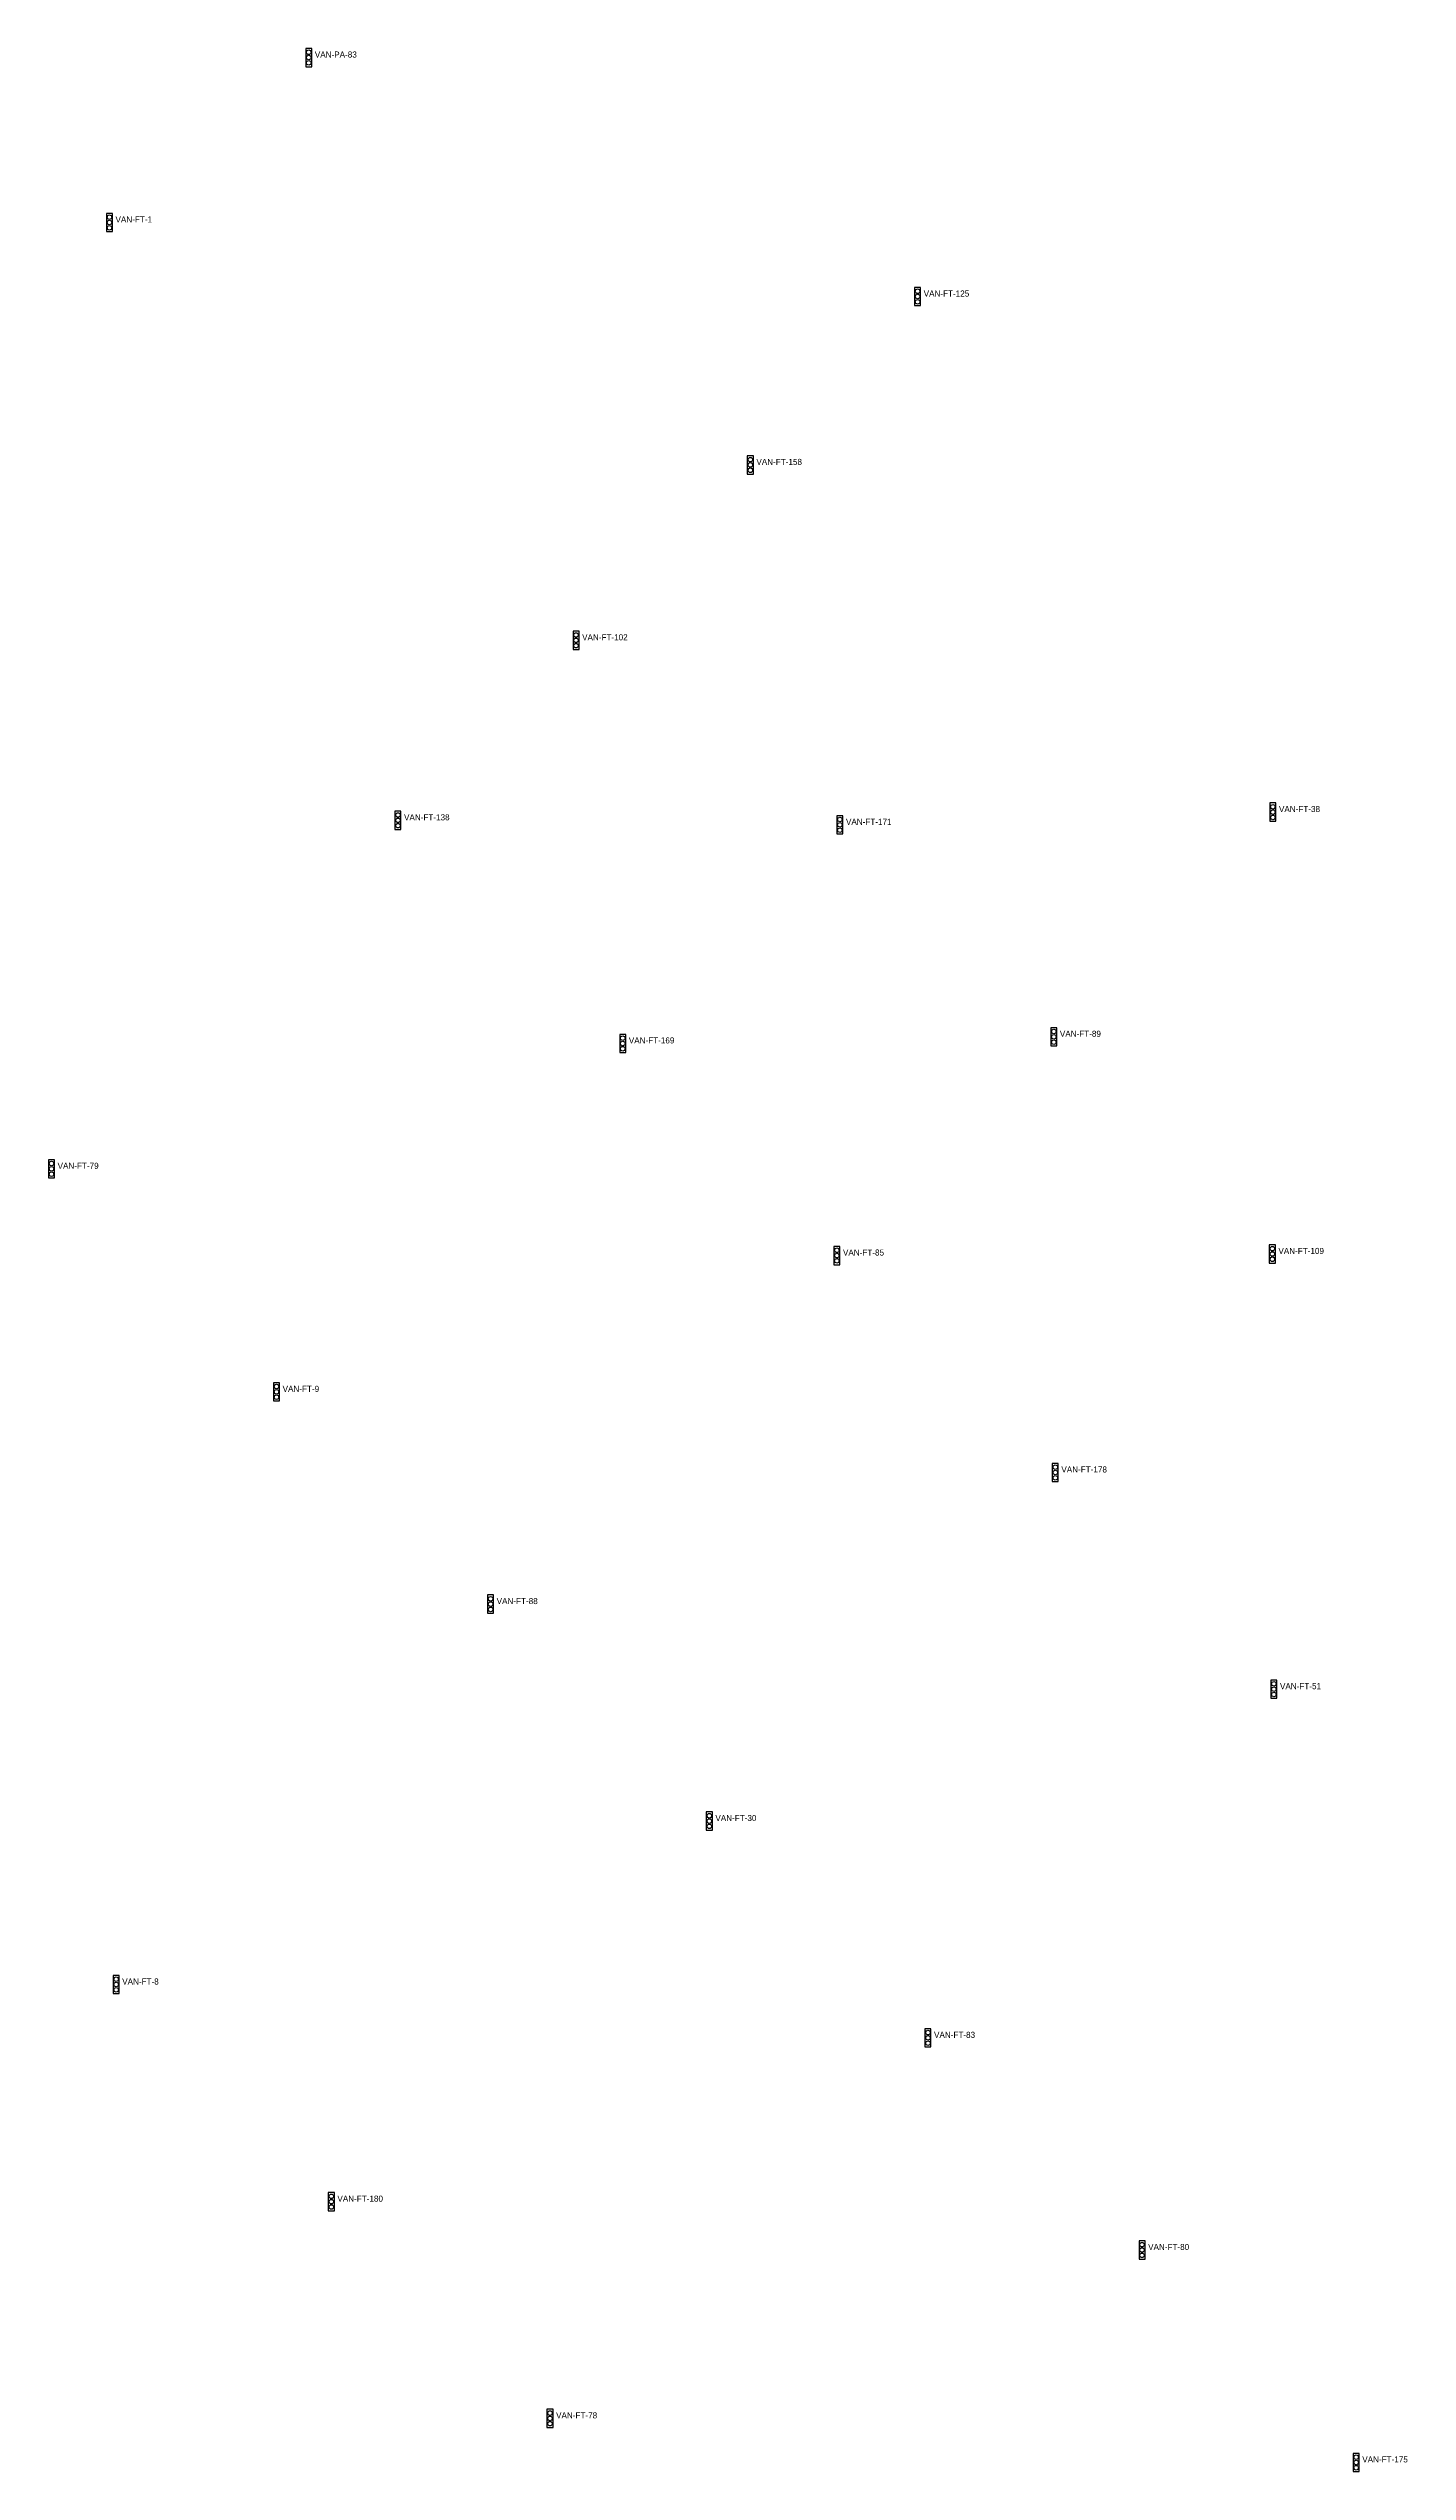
# Model space of a CAD drawing. Header units: inches. Extents: x 486474 to 494239, y 5455982 to 5459995.
# Drawn here: x 491316 to 491764, y 5458778 to 5459576 of the extents above; entities that cross this region are included whole.
import ezdxf

# ---------------------------------------------------------------- set-up
doc = ezdxf.new("R2010")
doc.units = ezdxf.units.IN
doc.header["$MEASUREMENT"] = 0
doc.layers.add('Traffic Signals', color=10, linetype='Continuous')

msp = doc.modelspace()

# ---------------------------------------------------------------- linework, layer by layer
at = {"layer": 'Traffic Signals', "color": 1}
for points in [[(491400.9, 5459570.25), (491402.9, 5459570.25), (491402.9, 5459576.25), (491400.9, 5459576.25)], [(491335.26, 5459515.91), (491337.26, 5459515.91), (491337.26, 5459521.91), (491335.26, 5459521.91)], [(491601.4, 5459491.51), (491603.4, 5459491.51), (491603.4, 5459497.51), (491601.4, 5459497.51)], [(491546.31, 5459436.03), (491548.31, 5459436.03), (491548.31, 5459442.03), (491546.31, 5459442.03)], [(491488.92, 5459378.25), (491490.92, 5459378.25), (491490.92, 5459384.25), (491488.92, 5459384.25)], [(491430.27, 5459318.93), (491432.27, 5459318.93), (491432.27, 5459324.93), (491430.27, 5459324.93)], [(491718.4, 5459321.65), (491720.4, 5459321.65), (491720.4, 5459327.65), (491718.4, 5459327.65)], [(491575.81, 5459317.45), (491577.81, 5459317.45), (491577.81, 5459323.45), (491575.81, 5459323.45)], [(491646.25, 5459247.61), (491648.25, 5459247.61), (491648.25, 5459253.61), (491646.25, 5459253.61)], [(491504.3, 5459245.42), (491506.3, 5459245.42), (491506.3, 5459251.42), (491504.3, 5459251.42)], [(491316.19, 5459204.11), (491318.19, 5459204.11), (491318.19, 5459210.11), (491316.19, 5459210.11)], [(491574.82, 5459175.53), (491576.82, 5459175.53), (491576.82, 5459181.53), (491574.82, 5459181.53)], [(491718.21, 5459176.06), (491720.21, 5459176.06), (491720.21, 5459182.06), (491718.21, 5459182.06)], [(491390.29, 5459130.62), (491392.29, 5459130.62), (491392.29, 5459136.62), (491390.29, 5459136.62)], [(491646.74, 5459104.06), (491648.74, 5459104.06), (491648.74, 5459110.06), (491646.74, 5459110.06)], [(491460.78, 5459060.7), (491462.78, 5459060.7), (491462.78, 5459066.7), (491460.78, 5459066.7)], [(491718.73, 5459032.66), (491720.73, 5459032.66), (491720.73, 5459038.66), (491718.73, 5459038.66)], [(491532.81, 5458989.21), (491534.81, 5458989.21), (491534.81, 5458995.21), (491532.81, 5458995.21)], [(491337.46, 5458935.35), (491339.46, 5458935.35), (491339.46, 5458941.35), (491337.46, 5458941.35)], [(491604.81, 5458917.77), (491606.81, 5458917.77), (491606.81, 5458923.77), (491604.81, 5458923.77)], [(491408.33, 5458863.81), (491410.33, 5458863.81), (491410.33, 5458869.81), (491408.33, 5458869.81)], [(491675.31, 5458847.89), (491677.31, 5458847.89), (491677.31, 5458853.89), (491675.31, 5458853.89)], [(491480.35, 5458792.4), (491482.35, 5458792.4), (491482.35, 5458798.4), (491480.35, 5458798.4)], [(491745.83, 5458777.89), (491747.83, 5458777.89), (491747.83, 5458783.89), (491745.83, 5458783.89)]]:
    msp.add_lwpolyline(points, close=True, dxfattribs=at)
for centre in [(491401.9, 5459575), (491401.9, 5459573.25), (491401.9, 5459571.5), (491336.26, 5459520.66), (491336.26, 5459518.91), (491336.26, 5459517.16), (491602.4, 5459496.26), (491602.4, 5459494.51), (491602.4, 5459492.76), (491547.31, 5459440.78), (491547.31, 5459439.03), (491547.31, 5459437.28), (491489.92, 5459383), (491489.92, 5459381.25), (491489.92, 5459379.5), (491719.4, 5459326.4), (491719.4, 5459324.65), (491431.27, 5459323.68), (491431.27, 5459321.93), (491431.27, 5459320.18), (491576.81, 5459322.2), (491576.81, 5459320.45), (491576.81, 5459318.7), (491719.4, 5459322.9), (491647.25, 5459252.36), (491505.3, 5459250.17), (491505.3, 5459248.42), (491505.3, 5459246.67), (491647.25, 5459250.61), (491647.25, 5459248.86), (491317.19, 5459208.86), (491317.19, 5459207.11), (491317.19, 5459205.36), (491719.21, 5459180.81), (491575.82, 5459180.28), (491575.82, 5459178.53), (491575.82, 5459176.78), (491719.21, 5459179.06), (491719.21, 5459177.31), (491391.29, 5459135.37), (491391.29, 5459133.62), (491391.29, 5459131.87), (491647.74, 5459108.81), (491647.74, 5459107.06), (491647.74, 5459105.31), (491461.78, 5459065.45), (491461.78, 5459063.7), (491461.78, 5459061.95), (491719.73, 5459037.41), (491719.73, 5459035.66), (491719.73, 5459033.91), (491533.81, 5458993.96), (491533.81, 5458992.21), (491533.81, 5458990.46), (491338.46, 5458940.1), (491338.46, 5458938.35), (491338.46, 5458936.6), (491605.81, 5458922.52), (491605.81, 5458920.77), (491605.81, 5458919.02), (491409.33, 5458868.56), (491409.33, 5458866.81), (491409.33, 5458865.06), (491676.31, 5458852.64), (491676.31, 5458850.89), (491676.31, 5458849.14), (491481.35, 5458797.15), (491481.35, 5458795.4), (491481.35, 5458793.65), (491746.83, 5458782.64), (491746.83, 5458780.89), (491746.83, 5458779.14)]:
    msp.add_circle(centre, 0.75, dxfattribs=at)

# ---------------------------------------------------------------- texts
for s, p in [('VAN-PA-83', (491403.9, 5459573.25)), ('VAN-FT-1', (491338.26, 5459518.91)), ('VAN-FT-125', (491604.4, 5459494.51)), ('VAN-FT-158', (491549.31, 5459439.03)), ('VAN-FT-102', (491491.92, 5459381.25)), ('VAN-FT-38', (491721.4, 5459324.65)), ('VAN-FT-138', (491433.27, 5459321.93)), ('VAN-FT-171', (491578.81, 5459320.45)), ('VAN-FT-169', (491507.3, 5459248.42)), ('VAN-FT-89', (491649.25, 5459250.61)), ('VAN-FT-79', (491319.19, 5459207.11)), ('VAN-FT-85', (491577.82, 5459178.53)), ('VAN-FT-109', (491721.21, 5459179.06)), ('VAN-FT-9', (491393.29, 5459133.62)), ('VAN-FT-178', (491649.74, 5459107.06)), ('VAN-FT-88', (491463.78, 5459063.7)), ('VAN-FT-51', (491721.73, 5459035.66)), ('VAN-FT-30', (491535.81, 5458992.21)), ('VAN-FT-8', (491340.46, 5458938.35)), ('VAN-FT-83', (491607.81, 5458920.77)), ('VAN-FT-180', (491411.33, 5458866.81)), ('VAN-FT-80', (491678.31, 5458850.89)), ('VAN-FT-78', (491483.35, 5458795.4)), ('VAN-FT-175', (491748.83, 5458780.89))]:
    msp.add_text(s, height=2, dxfattribs=at).set_placement(p)

doc.saveas('drawing.dxf')
